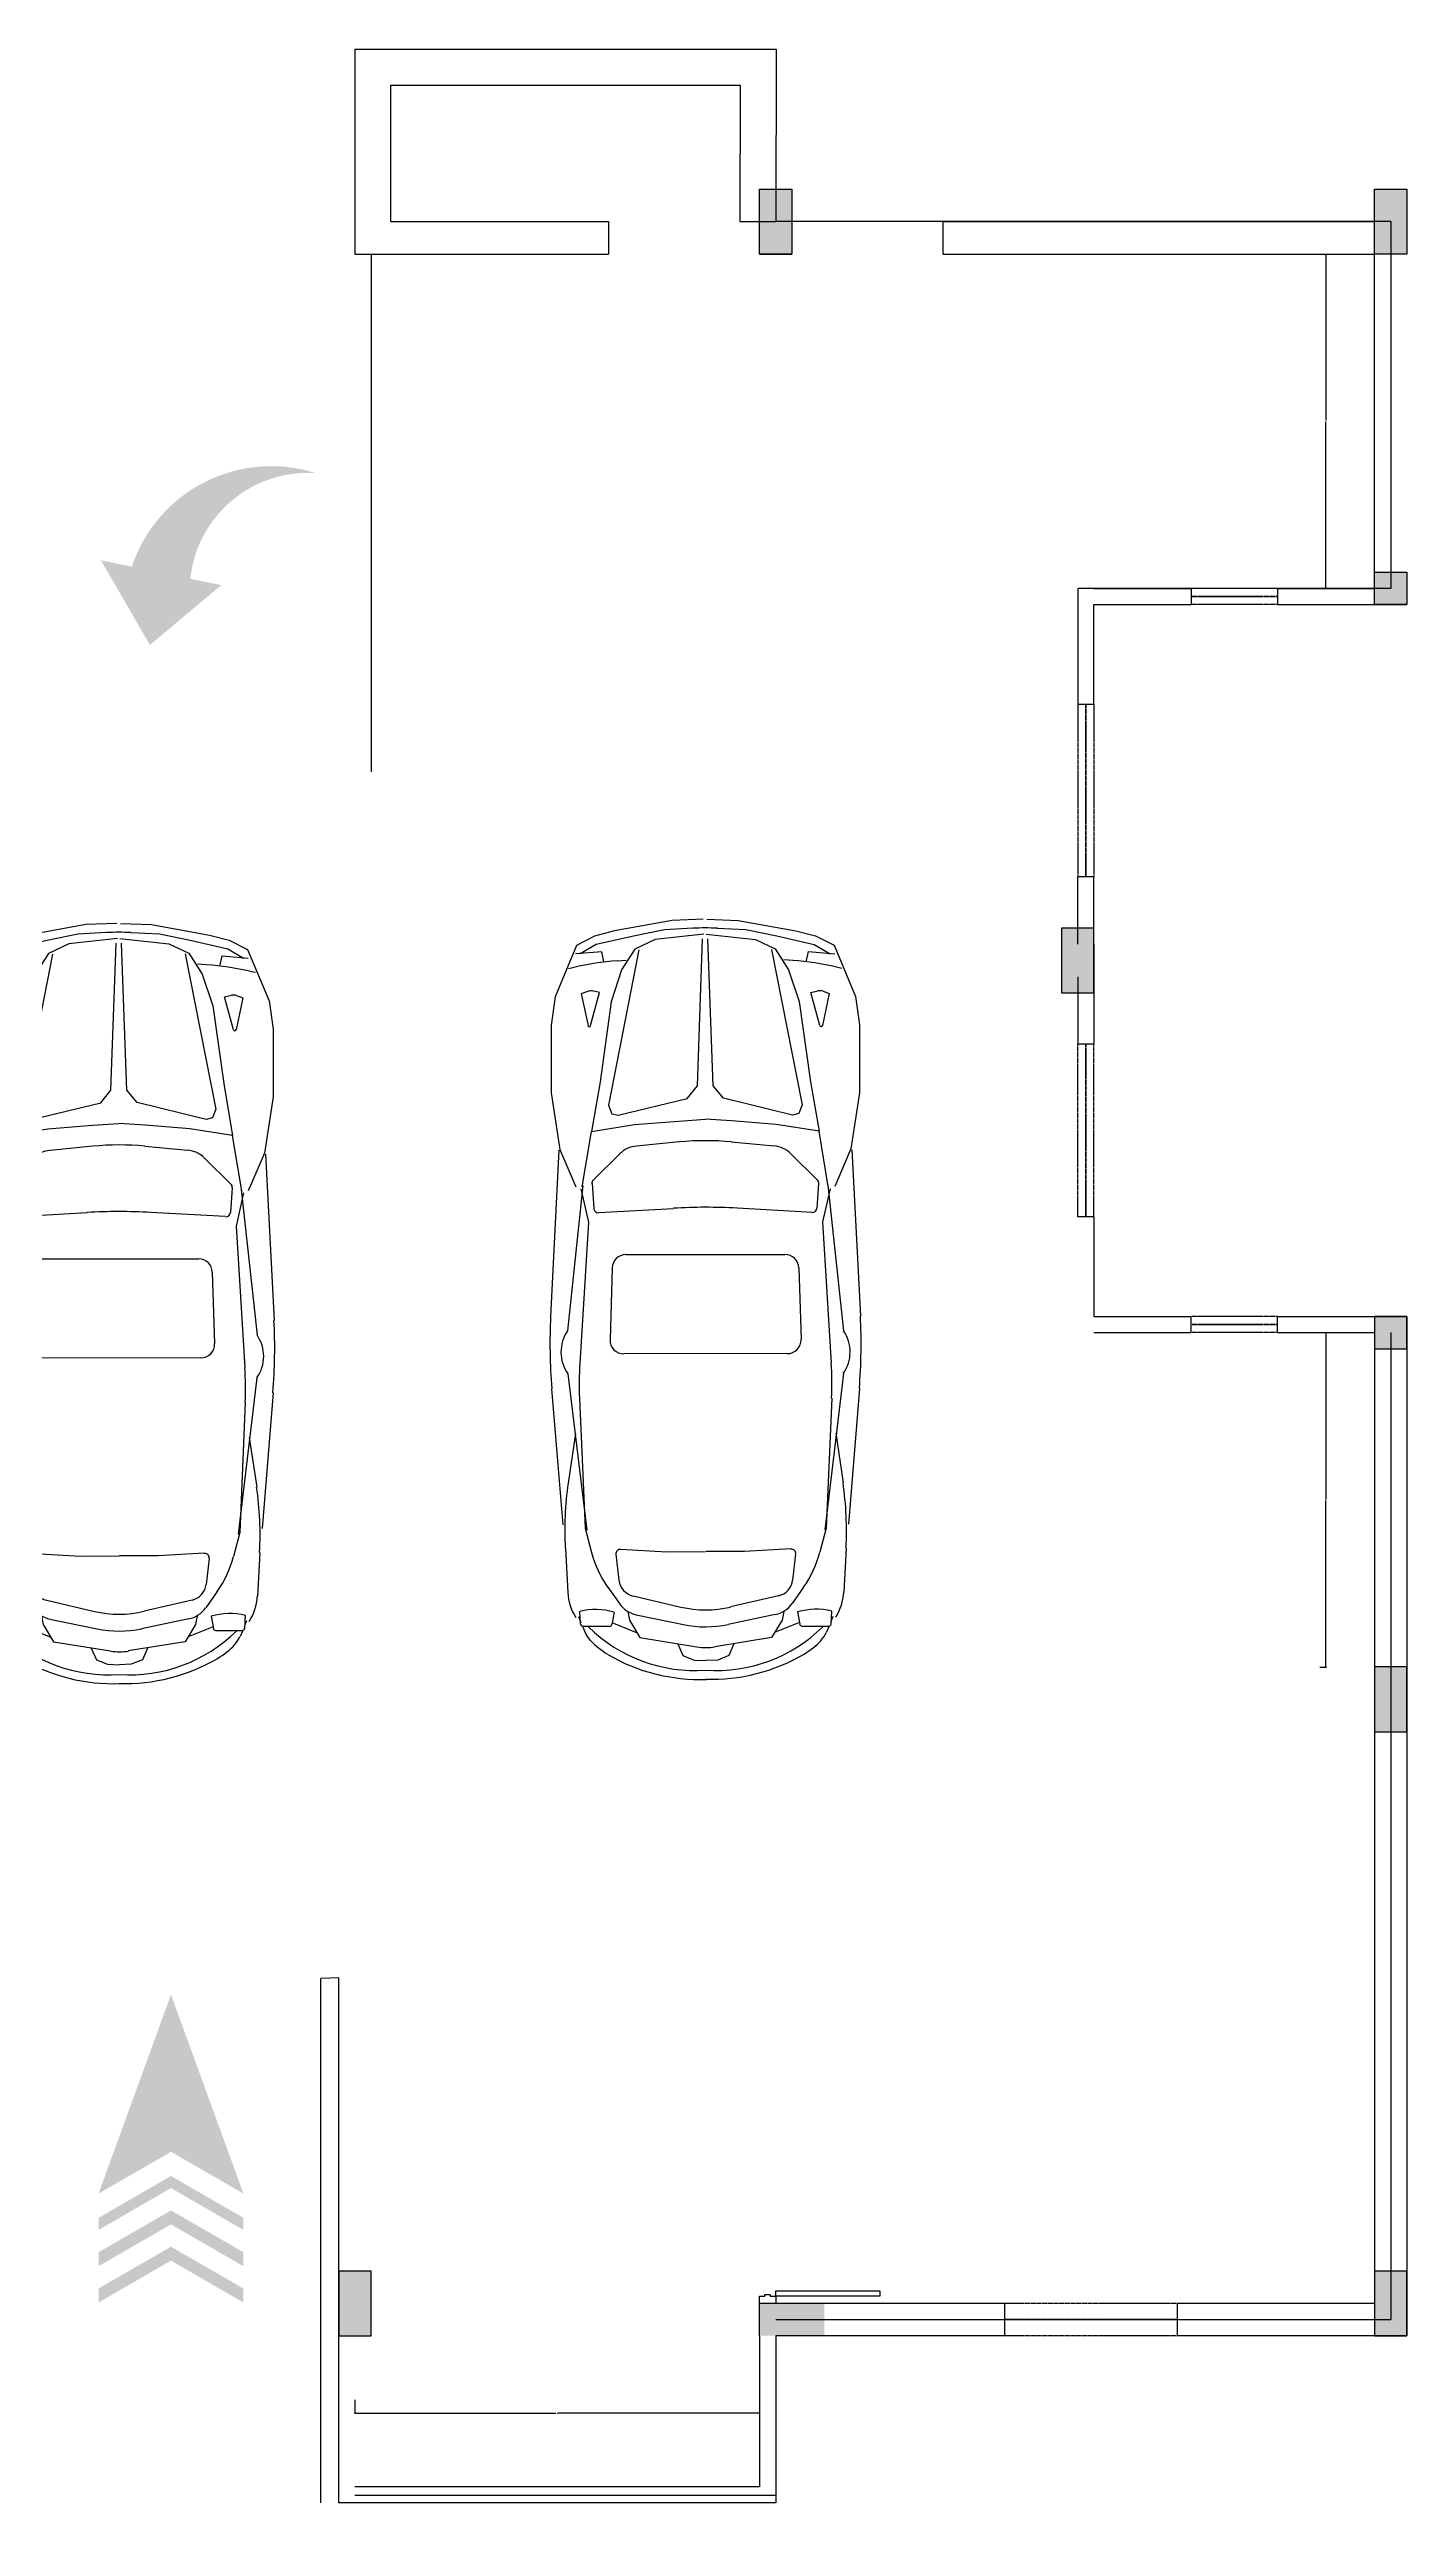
# Model space of a CAD drawing. Header units: metres. Extents: x -2370498 to 1228044, y -644254 to 236701.
# Drawn here: x -75609 to -75231, y 19180 to 19863 of the extents above; entities that cross this region are included whole.
import ezdxf

# ---------------------------------------------------------------- set-up
doc = ezdxf.new("R2010")
doc.units = ezdxf.units.M
doc.header["$MEASUREMENT"] = 0
doc.linetypes.add('HIDDEN2', pattern=[0.1875, 0.125, -0.0625])
for name, color, linetype in [('Beam', 6, 'Continuous'), ('cad-block.com', 7, 'Continuous'), ('column', 156, 'Continuous'), ('dim', 192, 'Continuous'), ('Door', 3, 'Continuous'), ('Hatch', 253, 'Continuous'), ('window', 5, 'HIDDEN2')]:
    doc.layers.add(name, color=color, linetype=linetype)
doc.layers.add('Wall', color=7, linetype='Continuous', lineweight=30)
doc.styles.get("Standard").update_dxf_attribs({"font": 'arial.ttf'})
doc.dimstyles.get("Standard").update_dxf_attribs({"dimtxt": 0.18, "dimasz": 0.18, "dimexe": 0.18, "dimexo": 0.0625, "dimgap": 0.09, "dimtad": 0, "dimtih": 1, "dimtoh": 1, "dimdec": 1, "dimzin": 0, "dimdsep": 46, "dimlunit": 4, "dimtxsty": 'Standard', "dimcen": 0.09, "dimadec": 0, "dimazin": 0, "dimtfac": 1, "dimtdec": 1, "dimtofl": 0, "dimtmove": 0, "dimatfit": 3, "dimfxl": 1, "dimtolj": 1, "dimtzin": 0, "dimarcsym": 0})

# ---------------------------------------------------------------- blocks, each defined once
blk = doc.blocks.new('*D84')
at = {"layer": 'Defpoints', "color": 0, "transparency": 16777216}
for p in [(-75255.41, 19805.89), (-75255.41, 19712.89), (-75253.65, 19712.89)]:
    blk.add_point(p, dxfattribs=at)
at = {"layer": 'dim', "color": 0, "lineweight": -2, "transparency": 16777216}
for p, q in [((-75255.34, 19805.89), (-75253.47, 19805.89)), ((-75253.65, 19805.71), (-75253.65, 19759.58)), ((-75253.65, 19713.07), (-75253.65, 19759.21)), ((-75255.34, 19712.89), (-75253.47, 19712.89))]:
    blk.add_line(p, q, dxfattribs=at)
at = {"layer": 'dim', "color": 0, "transparency": 16777216}
for points in [[(-75253.68, 19805.71), (-75253.62, 19805.71), (-75253.65, 19805.89)], [(-75253.68, 19713.07), (-75253.62, 19713.07), (-75253.65, 19712.89)]]:
    blk.add_solid(points, dxfattribs=at)
at = {"layer": 'dim', "color": 0, "transparency": 16777216, "insert": (-75253.65, 19759.39), "char_height": 0.18, "attachment_point": 5}
blk.add_mtext('\\A1;7\'-9"', dxfattribs=at)
blk = doc.blocks.new('*D85')
at = {"layer": 'Defpoints', "color": 0, "transparency": 16777216}
for p in [(-75523.65, 19209.12), (-75411.15, 19209.12), (-75523.65, 19205.35)]:
    blk.add_point(p, dxfattribs=at)
at = {"layer": 'dim', "color": 0, "lineweight": -2, "transparency": 16777216}
for p, q in [((-75523.65, 19209.05), (-75523.65, 19205.17)), ((-75411.15, 19209.05), (-75411.15, 19205.17)), ((-75523.47, 19205.35), (-75467.8, 19205.35)), ((-75411.33, 19205.35), (-75467.01, 19205.35))]:
    blk.add_line(p, q, dxfattribs=at)
at = {"layer": 'dim', "color": 0, "transparency": 16777216}
for points in [[(-75523.47, 19205.38), (-75523.47, 19205.32), (-75523.65, 19205.35)], [(-75411.33, 19205.38), (-75411.33, 19205.32), (-75411.15, 19205.35)]]:
    blk.add_solid(points, dxfattribs=at)
at = {"layer": 'dim', "color": 0, "transparency": 16777216, "insert": (-75467.4, 19205.35), "char_height": 0.18, "attachment_point": 5}
blk.add_mtext('\\A1;9\'-4{\\H1x;\\S1/2;}"', dxfattribs=at)
blk = doc.blocks.new('*D86')
at = {"layer": 'Defpoints', "color": 0, "transparency": 16777216}
for p in [(-75255.41, 19505.89), (-75253.65, 19505.89), (-75255.41, 19412.89)]:
    blk.add_point(p, dxfattribs=at)
at = {"layer": 'dim', "color": 0, "lineweight": -2, "transparency": 16777216}
for p, q in [((-75255.34, 19505.89), (-75253.47, 19505.89)), ((-75253.65, 19505.71), (-75253.65, 19459.58)), ((-75253.65, 19413.07), (-75253.65, 19459.21)), ((-75255.34, 19412.89), (-75253.47, 19412.89))]:
    blk.add_line(p, q, dxfattribs=at)
at = {"layer": 'dim', "color": 0, "transparency": 16777216}
for points in [[(-75253.68, 19505.71), (-75253.62, 19505.71), (-75253.65, 19505.89)], [(-75253.68, 19413.07), (-75253.62, 19413.07), (-75253.65, 19412.89)]]:
    blk.add_solid(points, dxfattribs=at)
at = {"layer": 'dim', "color": 0, "transparency": 16777216, "insert": (-75253.65, 19459.39), "char_height": 0.18, "attachment_point": 5}
blk.add_mtext('\\A1;7\'-9"', dxfattribs=at)
blk = doc.blocks.new('A$C7FB7262A')
for p, q in [((1091, 1427), (1877, 1468)), ((2219, 1463), (2861, 1411)), ((2974, 1400), (3182, 1389)), ((119, 1249), (163, 1324)), ((153, 1223), (163, 1346)), ((232, 1380), (226, 1354)), ((340, 1291), (351, 1320)), ((351, 1320), (502, 1288)), ((1264, 1316), (1002, 1272)), ((1258, 1313), (1946, 1388)), ((1274, 1324), (1431, 1288)), ((1431, 1288), (2099, 1330)), ((2148, 1387), (2888, 1299)), ((2265, 1332), (2879, 1306)), ((2431, 1351), (2665, 1386)), ((2879, 1306), (2993, 1276)), ((3333, 1329), (3272, 1333)), ((3297, 1338), (3325, 1327)), ((3343, 1191), (3343, 1318)), ((3346, 1318), (3372, 1307)), ((79, 1072), (119, 1249)), ((201, 1212), (153, 1223)), ((346, 1234), (338, 1266)), ((502, 1276), (346, 1234)), ((1109, 1139), (1232, 1264)), ((1249, 1270), (1366, 1262)), ((1386, 1239), (1366, 886)), ((1648, 1176), (1987, 1187)), ((3003, 1161), (3125, 1147)), ((3158, 1199), (3236, 1145)), ((3275, 1171), (3334, 1181)), ((3325, 1180), (3373, 1062)), ((49, 926), (79, 1072)), ((195, 1149), (192, 1106)), ((1053, 857), (1072, 1060)), ((1586, 359), (1585, 1111)), ((2054, 1122), (2055, 349)), ((2978, 1138), (2990, 920)), ((3200, 1081), (3252, 854)), ((3273, 1105), (3315, 1097)), ((3288, 1065), (3335, 842)), ((3315, 1097), (3396, 1048)), ((3396, 1048), (3440, 779)), ((42, 791), (49, 926)), ((2990, 920), (2990, 738)), ((3426, 870), (3482, 846)), ((3482, 846), (3503, 793)), ((2991, 553), (2990, 735)), ((3503, 793), (3506, 737)), ((3503, 681), (3506, 737)), ((42, 676), (50, 541)), ((1053, 611), (1073, 409)), ((1387, 231), (1367, 584)), ((3200, 393), (3253, 619)), ((3289, 408), (3335, 631)), ((3396, 425), (3440, 695)), ((3426, 604), (3482, 628)), ((3482, 628), (3503, 681)), ((50, 541), (80, 395)), ((2979, 334), (2991, 553)), ((80, 395), (120, 219)), ((196, 319), (193, 361)), ((3274, 368), (3315, 376)), ((3315, 376), (3396, 425)), ((3326, 293), (3374, 412)), ((202, 255), (154, 245)), ((154, 245), (164, 121)), ((347, 234), (339, 201)), ((503, 192), (347, 234)), ((1110, 330), (1233, 205)), ((1649, 294), (1988, 284)), ((3003, 312), (3126, 326)), ((3159, 274), (3236, 328)), ((3276, 303), (3335, 293)), ((3344, 282), (3344, 156)), ((120, 219), (164, 143)), ((341, 177), (352, 148)), ((352, 148), (503, 180)), ((1265, 153), (1003, 197)), ((1250, 199), (1367, 208)), ((1259, 156), (1947, 83)), ((1275, 146), (1432, 182)), ((1432, 182), (2101, 141)), ((2149, 84), (2889, 174)), ((2266, 139), (2880, 167)), ((2432, 120), (2667, 86)), ((2880, 167), (2994, 197)), ((3334, 145), (3273, 141)), ((3298, 135), (3326, 146)), ((3347, 156), (3373, 166)), ((233, 87), (227, 114)), ((1092, 42), (1878, 3)), ((2220, 8), (2863, 61)), ((2975, 73), (3183, 84))]:
    blk.add_line(p, q)
for points in [[(0, 742), (5, 889), (54, 1162), (79, 1256), (123, 1343), (365, 1444), (499, 1463), (820, 1463), (1086, 1422), (1264, 1346)], [(71, 739), (95, 971), (140, 1065), (239, 1128), (389, 1178), (768, 1232), (1002, 1272), (970, 1070), (953, 859), (946, 734)], [(143, 1047), (878, 1192), (919, 1177), (926, 1147), (846, 820), (788, 772), (92, 747)], [(0, 725), (5, 578), (55, 305), (80, 211), (124, 125), (367, 24), (500, 5), (821, 6), (1088, 47), (1265, 123)], [(71, 728), (95, 497), (141, 402), (239, 339), (390, 290), (769, 237), (1003, 197), (970, 399), (954, 610), (946, 734)], [(144, 420), (879, 277), (920, 292), (927, 322), (847, 649), (788, 697), (92, 721)]]:
    blk.add_lwpolyline(points)
for centre, radius, start, end in [((2010, -1127), 2598, 85.3952, 92.9452), ((2046, 1243), 176, 54.6492, 124.7769), ((2892, -157), 1559, 86.9998, 98.3676), ((1491, 1060), 1299, 166.9166, 176.0811), ((381, 1276), 43.3, 159.9787, 192.5384), ((500, 1282), 6.5, 284.96, 78.1125), ((2198, -226), 1559, 87.5491, 93.6237), ((3170, 1147), 242, 57.3299, 87.1824), ((3573, 1258), 310, 166.0961, 196.3535), ((3332, 1318), 10.8, 0, 86.3304), ((2831, 784), 722, 356.2451, 44.5195), ((3321, 1187), 130, 46.3836, 67.2014), ((3155, 1013), 371, 30.4577, 46.3836), ((1248, 1249), 21.7, 85.7151, 135.3046), ((1365, 1240), 21.7, 356.7256, 85.7151), ((1650, 1111), 65, 91.8201, 179.9989), ((1989, 1122), 65, 359.9245, 91.8201), ((3000, 1140), 21.7, 83.376, 183.115), ((2861, 773), 520, 55.07, 75.2551), ((3332, 1191), 10.8, 279.6077, 0), ((2731, 764), 863, 358.0694, 30.4577), ((1201, 1048), 130, 135.3046, 174.6214), ((3115, 1061), 86.6, 13.1226, 83.376), ((3161, 1038), 130, 11.7694, 55.07), ((2346, 736), 1299, 174.6214, 185.4916), ((3960, 737), 2598, 176.7256, 183.3874), ((2746, 736), 520, 346.9903, 13.1226), ((2826, 736), 520, 348.3436, 11.7694), ((1080, 735), 1039, 176.8942, 183.2188), ((2831, 688), 722, 315.5935, 3.8679), ((3184, 737), 260, 350.7246, 9.3883), ((2732, 709), 863, 329.6553, 2.0435), ((1202, 421), 130, 185.4916, 224.8083), ((1651, 359), 65, 180.1141, 268.2929), ((1990, 349), 65, 268.2929, 0.1885), ((3116, 412), 86.6, 276.737, 346.9903), ((3162, 435), 130, 305.0429, 348.3436), ((1492, 410), 1299, 184.0319, 193.1964), ((3001, 333), 21.7, 176.9979, 276.737), ((2861, 699), 520, 284.8579, 305.0429), ((3574, 216), 310, 163.7595, 194.0169), ((3333, 282), 10.8, 0.113, 80.5053), ((3155, 460), 371, 313.7293, 329.6553), ((382, 192), 43.3, 167.5746, 200.1342), ((502, 186), 6.5, 282.0005, 75.153), ((1249, 220), 21.7, 224.8083, 274.3979), ((1366, 229), 21.7, 274.3979, 3.3874), ((2196, 1697), 1559, 266.4893, 272.5638), ((3171, 326), 242, 272.9306, 302.783), ((3333, 156), 10.8, 273.7825, 0.113), ((3322, 286), 130, 292.9116, 313.7293), ((2006, 2598), 2598, 267.1678, 274.7177), ((2047, 228), 176, 235.336, 305.4638), ((2890, 1629), 1559, 261.7454, 273.1132)]:
    blk.add_arc(centre, radius, start, end)

msp = doc.modelspace()

# ---------------------------------------------------------------- hatches: boundary and pattern name
at = {"layer": 'column'}
h = msp.add_hatch(color=256, dxfattribs=at)
h.dxf.hatch_style = 1
h.paths.add_polyline_path([(-75411.15216, 19805.89413), (-75402.15216, 19805.89413), (-75402.15216, 19823.89413), (-75411.15216, 19823.89413)])
h = msp.add_hatch(color=256, dxfattribs=at)
h.dxf.hatch_style = 1
h.paths.add_polyline_path([(-75240.15216, 19805.89413), (-75231.15216, 19805.89413), (-75231.15216, 19823.89413), (-75240.15216, 19823.89413)])
h = msp.add_hatch(color=256, dxfattribs=at)
h.dxf.hatch_style = 1
h.paths.add_polyline_path([(-75240.15216, 19708.39413), (-75231.15216, 19708.39413), (-75231.15216, 19717.39413), (-75240.15216, 19717.39413)])
h = msp.add_hatch(color=256, dxfattribs=at)
h.dxf.hatch_style = 1
h.paths.add_polyline_path([(-75318.15216, 19600.39413), (-75327.15216, 19600.39413), (-75327.15216, 19618.39413), (-75318.15216, 19618.39413)])
h = msp.add_hatch(color=256, dxfattribs=at)
h.dxf.hatch_style = 1
h.paths.add_polyline_path([(-75240.15216, 19510.39413), (-75231.15216, 19510.39413), (-75231.15216, 19501.39413), (-75240.15216, 19501.39413)])
h = msp.add_hatch(color=256, dxfattribs=at)
h.dxf.hatch_style = 1
h.paths.add_polyline_path([(-75240.15216, 19412.89413), (-75231.15216, 19412.89413), (-75231.15216, 19394.89413), (-75240.15216, 19394.89413)])
h = msp.add_hatch(color=256, dxfattribs=at)
h.dxf.hatch_style = 1
h.paths.add_polyline_path([(-75528.15216, 19244.89413), (-75519.15216, 19244.89413), (-75519.15216, 19226.89413), (-75528.15216, 19226.89413)])
h = msp.add_hatch(color=256, dxfattribs=at)
h.dxf.hatch_style = 1
h.paths.add_polyline_path([(-75240.15216, 19244.89413), (-75231.15216, 19244.89413), (-75231.15216, 19226.89413), (-75240.15216, 19226.89413)])
h = msp.add_hatch(color=256, dxfattribs=at)
h.dxf.hatch_style = 1
h.paths.add_polyline_path([(-75393.15216, 19235.89413), (-75393.15216, 19226.89413), (-75411.15216, 19226.89413), (-75411.15216, 19235.89413)])
at = {"layer": 'Hatch'}
h = msp.add_hatch(color=256, dxfattribs=at)
h.dxf.hatch_style = 1
edge = h.paths.add_edge_path()
edge.add_line((-75594.24636, 19720.70259), (-75580.64484, 19697.14407))
edge.add_line((-75580.64484, 19697.14407), (-75560.79512, 19713.79997))
edge.add_line((-75560.79512, 19713.79997), (-75569.39323, 19715.57418))
edge.add_arc((-75536.68635, 19712.13728), 32.88696, 86.2657505, 174.0012698, ccw=False)
edge.add_arc((-75546.94311, 19706.11441), 40.77098, 72.29568969, 161.68200024)
edge.add_line((-75585.64809, 19718.92835), (-75594.24636, 19720.70259))
h = msp.add_hatch(color=256, dxfattribs=at)
h.dxf.hatch_style = 1
h.paths.add_polyline_path([(-75554.63201, 19236.14772), (-75574.77899, 19247.77958), (-75594.92597, 19236.14772), (-75594.92597, 19240.0312), (-75574.77899, 19251.66306), (-75554.63201, 19240.0312)])
h.paths.add_polyline_path([(-75554.63201, 19246.23729), (-75574.77899, 19257.86916), (-75594.92597, 19246.23729), (-75594.92597, 19250.12077), (-75574.77899, 19261.75264), (-75554.63201, 19250.12077)])
h.paths.add_polyline_path([(-75554.63201, 19259.69006), (-75554.63201, 19256.32687), (-75574.77899, 19267.95873), (-75594.92597, 19256.32687), (-75594.92597, 19259.69006), (-75574.77899, 19271.32193)])
h.paths.add_polyline_path([(-75594.92597, 19266.41645), (-75574.77899, 19278.04831), (-75554.63201, 19266.41645), (-75574.77899, 19321.76981)])

# ---------------------------------------------------------------- linework, layer by layer
for p, q in [((-75523.65216, 19862.87049), (-75406.53867, 19862.87049)), ((-75416.53864, 19862.89415), (-75416.53869, 19862.87049)), ((-75406.53867, 19862.87049), (-75406.65216, 19814.89413)), ((-75513.65216, 19814.89413), (-75513.65216, 19852.87049)), ((-75513.65216, 19852.87049), (-75416.56235, 19852.87049)), ((-75416.56235, 19852.87049), (-75416.65213, 19814.91779)), ((-75406.56232, 19852.87049), (-75406.53867, 19852.87049))]:
    msp.add_line(p, q)
at = {"layer": 'Beam'}
for p, q in [((-75235.65216, 19814.89413), (-75406.65216, 19814.89413)), ((-75235.65216, 19814.89413), (-75235.65216, 19712.89413)), ((-75235.65216, 19814.89413), (-75235.65216, 19712.89413)), ((-75235.65216, 19712.89413), (-75322.65216, 19712.89413)), ((-75235.65216, 19505.89413), (-75235.65216, 19403.89413)), ((-75235.65216, 19505.89413), (-75235.65216, 19403.89413)), ((-75235.65216, 19403.89413), (-75235.65216, 19231.39413)), ((-75235.65216, 19403.89413), (-75235.65216, 19231.39413)), ((-75406.65216, 19231.39413), (-75235.65216, 19231.39413)), ((-75406.65216, 19182.47809), (-75523.65216, 19182.47809))]:
    msp.add_line(p, q, dxfattribs=at)
at = {"layer": 'column'}
for points in [[(-75402.15216, 19805.89413), (-75411.15216, 19805.89413), (-75411.15216, 19823.89413), (-75402.15216, 19823.89413)], [(-75231.15216, 19805.89413), (-75240.15216, 19805.89413), (-75240.15216, 19823.89413), (-75231.15216, 19823.89413)], [(-75231.15216, 19708.39413), (-75240.15216, 19708.39413), (-75240.15216, 19717.39413), (-75231.15216, 19717.39413)], [(-75327.15216, 19600.39413), (-75318.15216, 19600.39413), (-75318.15216, 19618.39413), (-75327.15216, 19618.39413)], [(-75231.15216, 19510.39413), (-75240.15216, 19510.39413), (-75240.15216, 19501.39413), (-75231.15216, 19501.39413)], [(-75231.15216, 19412.89413), (-75240.15216, 19412.89413), (-75240.15216, 19394.89413), (-75231.15216, 19394.89413)], [(-75519.15216, 19244.89413), (-75528.15216, 19244.89413), (-75528.15216, 19226.89413), (-75519.15216, 19226.89413)], [(-75231.15216, 19244.89413), (-75240.15216, 19244.89413), (-75240.15216, 19226.89413), (-75231.15216, 19226.89413)]]:
    msp.add_lwpolyline(points, close=True, dxfattribs=at)
at = {"layer": 'Door'}
for p, q in [((-75523.65216, 19862.87049), (-75523.65216, 19805.80806)), ((-75416.65213, 19814.91779), (-75406.65216, 19814.89413)), ((-75523.65216, 19805.80806), (-75519.15216, 19805.89413)), ((-75322.65216, 19712.89413), (-75322.65216, 19680.64413)), ((-75528.15216, 19326.39574), (-75533.15216, 19326.26444)), ((-75533.15216, 19321.39574), (-75533.15216, 19326.26444)), ((-75533.15216, 19268.89413), (-75533.15216, 19273.89413))]:
    msp.add_line(p, q, dxfattribs=at)
msp.add_lwpolyline([(-75406.65216, 19235.89413), (-75411.15216, 19235.89413), (-75411.15216, 19237.89413), (-75409.65216, 19237.89413), (-75409.65216, 19238.39413), (-75408.15216, 19238.39413), (-75408.15216, 19237.89413), (-75406.65216, 19237.89413), (-75406.65216, 19235.89413)], dxfattribs=at)
msp.add_lwpolyline([(-75406.65216, 19237.89413), (-75406.65216, 19239.39413), (-75377.65216, 19239.39413), (-75377.65216, 19237.89413)], close=True, dxfattribs=at)
at = {"layer": 'Wall'}
for p, q in [((-75513.65216, 19814.89413), (-75453.15216, 19814.89413)), ((-75453.15216, 19814.89413), (-75453.15216, 19805.89413)), ((-75360.15216, 19814.89413), (-75360.15216, 19805.89413)), ((-75360.15216, 19814.89413), (-75240.15216, 19814.89413)), ((-75519.15216, 19805.89413), (-75453.15216, 19805.89413)), ((-75519.15216, 19805.89413), (-75519.15216, 19661.89413)), ((-75411.15216, 19805.89413), (-75402.15216, 19805.89413)), ((-75360.15216, 19805.89413), (-75322.65216, 19805.89413)), ((-75322.65216, 19805.89413), (-75240.15216, 19805.89413)), ((-75322.65216, 19805.89413), (-75318.15216, 19805.89413)), ((-75240.15216, 19712.89413), (-75240.15216, 19805.89413)), ((-75318.15216, 19712.89413), (-75291.15216, 19712.89413)), ((-75291.15216, 19712.89413), (-75291.15216, 19708.39413)), ((-75267.15216, 19712.89413), (-75240.15216, 19712.89413)), ((-75267.15216, 19712.89413), (-75267.15216, 19708.39413)), ((-75318.15216, 19708.39413), (-75291.15216, 19708.39413)), ((-75318.15216, 19680.64413), (-75318.15216, 19708.39413)), ((-75267.15216, 19708.39413), (-75231.15216, 19708.39413)), ((-75318.15216, 19680.64413), (-75322.65216, 19680.64413)), ((-75322.65216, 19613.89413), (-75322.65216, 19632.64413)), ((-75318.15216, 19632.64413), (-75322.65216, 19632.64413)), ((-75318.15216, 19604.89413), (-75318.15216, 19632.64413)), ((-75318.15216, 19613.89413), (-75318.15216, 19586.14413)), ((-75322.65216, 19604.89413), (-75322.65216, 19586.14413)), ((-75318.15216, 19586.14413), (-75322.65216, 19586.14413)), ((-75318.15216, 19538.14413), (-75322.65216, 19538.14413)), ((-75318.15216, 19538.14413), (-75318.15216, 19510.39413)), ((-75318.15216, 19510.39413), (-75291.15216, 19510.39413)), ((-75318.15216, 19505.89413), (-75291.15216, 19505.89413)), ((-75291.15216, 19505.89413), (-75291.15216, 19510.39413)), ((-75267.15216, 19510.39413), (-75231.15216, 19510.39413)), ((-75267.15216, 19505.89413), (-75267.15216, 19510.39413)), ((-75267.15216, 19505.89413), (-75240.15216, 19505.89413)), ((-75240.15216, 19505.89413), (-75240.15216, 19412.89413)), ((-75231.15216, 19510.39413), (-75231.15216, 19226.89413)), ((-75240.15216, 19403.89413), (-75240.15216, 19235.89413)), ((-75528.15216, 19180.39413), (-75528.15216, 19326.39574)), ((-75533.15216, 19273.89413), (-75533.15216, 19321.39574)), ((-75533.15216, 19180.39413), (-75533.15216, 19268.89413)), ((-75342.90216, 19235.89413), (-75411.15216, 19235.89413)), ((-75411.15216, 19226.89413), (-75411.15216, 19235.89413)), ((-75342.90216, 19226.89413), (-75342.90216, 19235.89413)), ((-75240.15216, 19235.89413), (-75294.90216, 19235.89413)), ((-75294.90216, 19226.89413), (-75294.90216, 19235.89413)), ((-75411.15216, 19226.89413), (-75411.15216, 19184.89413)), ((-75342.90216, 19226.89413), (-75406.65216, 19226.89413)), ((-75406.65216, 19226.89413), (-75406.65216, 19180.39413)), ((-75231.15216, 19226.89413), (-75294.90216, 19226.89413)), ((-75406.65216, 19180.39413), (-75528.15216, 19180.39413)), ((-75411.15216, 19184.89413), (-75523.65216, 19184.89413))]:
    msp.add_line(p, q, dxfattribs=at)
at = {"layer": 'window'}
for p, q in [((-75267.15216, 19712.89413), (-75291.15216, 19712.89413)), ((-75267.15216, 19708.39413), (-75291.15216, 19708.39413)), ((-75322.65216, 19680.64413), (-75322.65216, 19632.64413)), ((-75318.15216, 19680.64413), (-75318.15216, 19632.64413)), ((-75322.65216, 19538.14413), (-75322.65216, 19586.14413)), ((-75318.15216, 19538.14413), (-75318.15216, 19586.14413)), ((-75267.15216, 19510.39413), (-75291.15216, 19510.39413)), ((-75267.15216, 19505.89413), (-75291.15216, 19505.89413)), ((-75294.90216, 19235.89413), (-75342.90216, 19235.89413)), ((-75294.90216, 19226.89413), (-75342.90216, 19226.89413))]:
    msp.add_line(p, q, dxfattribs=at)
at = {"layer": 'window', "lineweight": 40}
for p, q in [((-75267.15216, 19710.64413), (-75291.15216, 19710.64413)), ((-75320.40216, 19632.64413), (-75320.40216, 19680.64413)), ((-75320.40216, 19586.14413), (-75320.40216, 19538.14413)), ((-75267.15216, 19508.14413), (-75291.15216, 19508.14413)), ((-75294.90216, 19231.39413), (-75342.90216, 19231.39413))]:
    msp.add_line(p, q, dxfattribs=at)

# ---------------------------------------------------------------- block references
at = {"layer": 'cad-block.com', "xscale": 0.05881336895883623, "yscale": 0.05881336895883623, "zscale": 0.05881336895883623, "rotation": 270}
for p in [(-75632.45343, 19619.66239), (-75469.41281, 19620.85994)]:
    msp.add_blockref('A$C7FB7262A', p, dxfattribs=at)

# ---------------------------------------------------------------- dimensions: what is measured, and where the dimension line sits
at = {"layer": 'dim'}
for base, p1, p2, angle, picture, middle in [((-75253.65216, 19712.89413), (-75255.40507, 19805.89413), (-75255.40507, 19712.89413), 90, '*D84', (-75253.65216, 19759.39413)), ((-75253.65216, 19505.89413), (-75255.40507, 19412.89413), (-75255.40507, 19505.89413), 270, '*D86', (-75253.65216, 19459.39413)), ((-75523.65216, 19205.34913), (-75411.15216, 19209.11575), (-75523.65216, 19209.11575), 180, '*D85', (-75467.40216, 19205.34913))]:
    dim = msp.add_linear_dim(base=base, p1=p1, p2=p2, angle=angle, dimstyle='Standard', dxfattribs=at)
    dim.commit()
    dim.dimension.update_dxf_attribs({"geometry": picture, "text_midpoint": middle})

doc.saveas('drawing.dxf')
